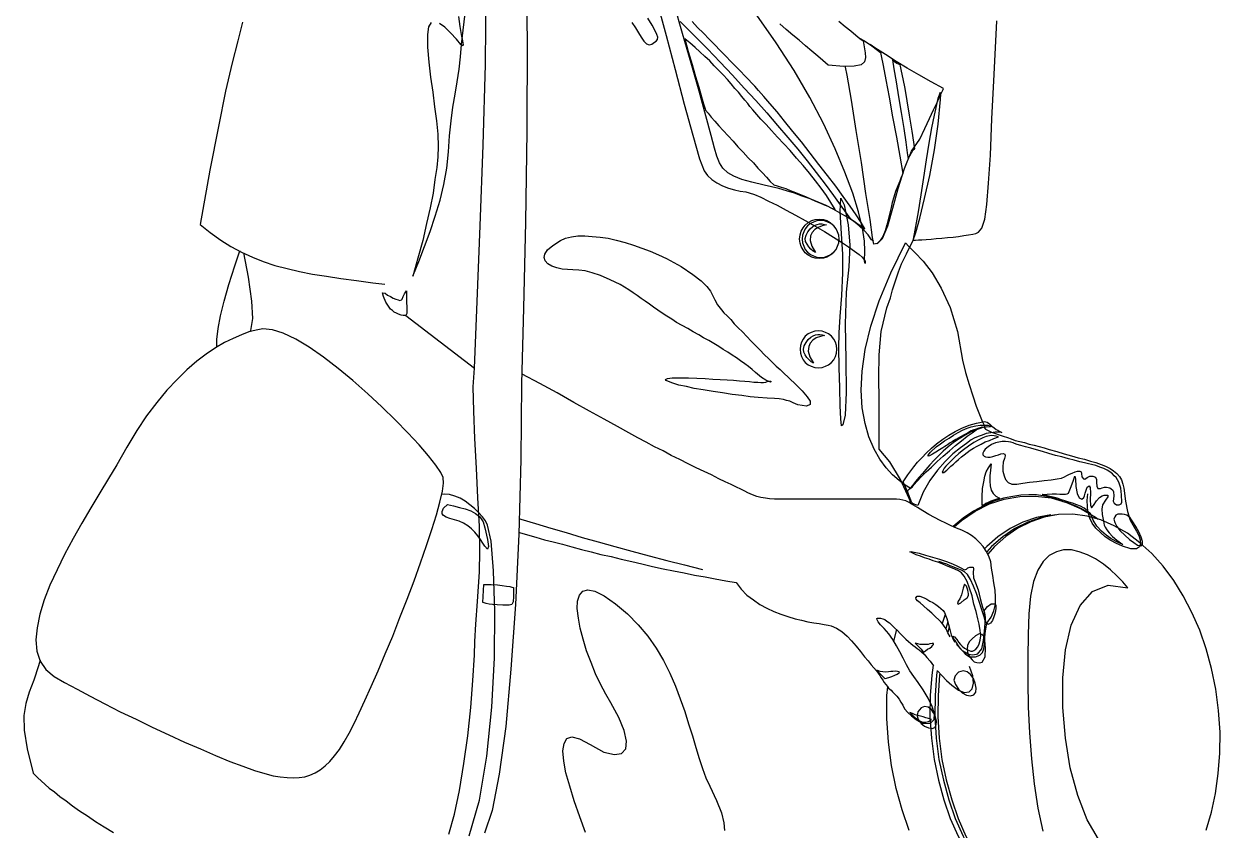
# Model space of a CAD drawing. Extents: x 115 to 1469, y 94 to 338.
# Drawn here: x 158.492 to 159.098, y 245.657 to 246.066 of the extents above; entities that cross this region are included whole.
import ezdxf

# ---------------------------------------------------------------- set-up
doc = ezdxf.new("R2010")
doc.units = 0
doc.layers.get('0').update_dxf_attribs({"linetype": 'CONTINUOUS'})
for name, color, linetype in [('1', 7, 'CONTINUOUS'), ('2', 7, 'CONTINUOUS'), ('5', 7, 'CONTINUOUS'), ('7', 7, 'CONTINUOUS')]:
    doc.layers.add(name, color=color, linetype=linetype)

# ---------------------------------------------------------------- blocks, each defined once
blk = doc.blocks.new('FRAU1')
blk.add_line((1035.694, 140.566), (1039.166, 137.894))
at = {"layer": '1', "linetype": 'Continuous'}
for points in [[(1035.694, 140.566), (1035.56, 140.566), (1035.446, 140.584), (1035.312, 140.623), (1035.217, 140.68), (1035.102, 140.737), (1035.007, 140.813), (1034.911, 140.89), (1034.835, 140.985), (1034.682, 141.233), (1034.549, 141.519), (1034.511, 141.71), (1034.645, 141.691), (1034.759, 141.596), (1034.911, 141.519), (1035.045, 141.443), (1035.179, 141.385), (1035.293, 141.347), (1035.389, 141.328), (1035.465, 141.347), (1035.503, 141.385), (1035.56, 141.519), (1035.617, 141.653), (1035.694, 141.767), (1035.713, 141.805), (1035.713, 141.31), (1035.732, 140.909), (1035.732, 140.661), (1035.694, 140.566)], [(1065.722, 134.403), (1065.608, 134.441), (1065.512, 134.46), (1065.398, 134.479), (1065.265, 134.46), (1065.111, 134.422), (1064.94, 134.365), (1064.73, 134.25), (1064.482, 134.117), (1064.215, 133.945), (1063.948, 133.754), (1063.719, 133.563), (1063.509, 133.373), (1063.337, 133.201), (1063.185, 133.048), (1063.051, 132.915), (1062.975, 132.819), (1062.899, 132.686), (1062.879, 132.61), (1062.956, 132.61), (1063.108, 132.724), (1063.204, 132.819), (1063.318, 132.915), (1063.452, 133.03), (1063.566, 133.144), (1063.7, 133.259), (1063.852, 133.392), (1063.986, 133.506), (1064.138, 133.62), (1064.291, 133.735), (1064.463, 133.831), (1064.654, 133.945), (1064.845, 134.04), (1065.054, 134.155), (1065.265, 134.231), (1065.494, 134.326), (1065.722, 134.403)], [(1071.98, 131.102), (1071.961, 131.465), (1071.923, 131.808), (1071.827, 132.114), (1071.694, 132.343), (1071.598, 132.438), (1071.503, 132.533), (1071.369, 132.629), (1071.236, 132.724), (1071.064, 132.801), (1070.873, 132.876), (1070.664, 132.953), (1070.435, 133.01), (1070.282, 133.048), (1070.091, 133.087), (1069.843, 133.144), (1069.557, 133.22), (1069.271, 133.296), (1068.947, 133.392), (1068.622, 133.468), (1068.278, 133.563), (1067.954, 133.659), (1067.649, 133.754), (1067.363, 133.831), (1067.096, 133.907), (1066.867, 133.964), (1066.676, 134.021), (1066.542, 134.078), (1066.466, 134.098), (1066.352, 134.136), (1066.238, 134.155), (1066.084, 134.174), (1065.913, 134.174), (1065.741, 134.136), (1065.569, 134.098), (1065.379, 134.021), (1065.207, 133.907), (1065.054, 133.792), (1064.978, 133.678), (1064.94, 133.582), (1064.94, 133.506), (1064.997, 133.43), (1065.074, 133.392), (1065.188, 133.373), (1065.302, 133.373), (1065.436, 133.411), (1065.589, 133.468), (1065.722, 133.506), (1065.855, 133.545), (1065.97, 133.563), (1066.046, 133.525), (1066.066, 133.449), (1066.027, 133.316), (1065.97, 133.125), (1065.951, 132.896), (1065.951, 132.667), (1066.009, 132.438), (1066.084, 132.247), (1066.218, 132.094), (1066.409, 132.018), (1066.657, 132.018), (1066.962, 132.057), (1067.306, 132.114), (1067.668, 132.152), (1068.049, 132.19), (1068.393, 132.228), (1068.698, 132.286), (1068.927, 132.323), (1069.08, 132.381), (1069.194, 132.457), (1069.328, 132.515), (1069.462, 132.572), (1069.614, 132.629), (1069.729, 132.667), (1069.843, 132.667), (1069.92, 132.629), (1069.938, 132.552), (1069.957, 132.381), (1070.034, 132.286), (1070.11, 132.266), (1070.224, 132.343), (1070.358, 132.418), (1070.511, 132.418), (1070.644, 132.361), (1070.701, 132.247), (1070.701, 132.094), (1070.721, 131.903), (1070.759, 131.789), (1070.893, 131.789), (1070.988, 131.828), (1071.102, 131.866), (1071.198, 131.866), (1071.293, 131.846), (1071.369, 131.828), (1071.445, 131.77), (1071.522, 131.713), (1071.56, 131.617), (1071.579, 131.427), (1071.56, 131.274), (1071.541, 131.141), (1071.598, 131.045), (1071.713, 130.969), (1071.846, 130.969), (1071.942, 131.007), (1071.98, 131.102)], [(1065.78, 131.293), (1065.646, 131.255), (1065.494, 131.198), (1065.34, 131.141), (1065.207, 131.083), (1065.093, 131.026), (1064.997, 130.969), (1064.921, 130.95), (1064.902, 130.93), (1064.902, 131.37), (1064.921, 131.789), (1064.978, 132.132), (1065.036, 132.418), (1065.111, 132.629), (1065.226, 132.838), (1065.322, 132.991), (1065.36, 133.048), (1065.322, 132.724), (1065.283, 132.438), (1065.283, 132.171), (1065.302, 131.923), (1065.36, 131.713), (1065.455, 131.541), (1065.589, 131.408), (1065.78, 131.293)], [(1072.037, 128.947), (1071.865, 129.022), (1071.656, 129.119), (1071.427, 129.251), (1071.179, 129.423), (1070.95, 129.634), (1070.721, 129.881), (1070.53, 130.186), (1070.396, 130.53), (1070.244, 130.664), (1070.072, 130.797), (1069.881, 130.893), (1069.691, 130.969), (1069.48, 131.045), (1069.29, 131.102), (1069.099, 131.159), (1068.927, 131.217), (1068.698, 131.293), (1068.507, 131.351), (1068.336, 131.388), (1068.202, 131.427), (1068.088, 131.446), (1067.992, 131.465), (1067.954, 131.484), (1067.935, 131.484), (1068.202, 131.503), (1068.45, 131.522), (1068.66, 131.522), (1068.832, 131.503), (1068.985, 131.503), (1069.118, 131.503), (1069.214, 131.522), (1069.271, 131.56), (1069.385, 131.808), (1069.519, 132.171), (1069.595, 132.418), (1069.634, 132.286), (1069.652, 131.885), (1069.709, 131.541), (1069.824, 131.312), (1069.957, 131.255), (1070.053, 131.331), (1070.091, 131.427), (1070.129, 131.56), (1070.167, 131.713), (1070.224, 131.866), (1070.32, 131.923), (1070.378, 131.846), (1070.396, 131.579), (1070.378, 131.217), (1070.396, 130.95), (1070.435, 130.816), (1070.549, 130.93), (1070.701, 131.159), (1070.854, 131.331), (1070.988, 131.427), (1071.083, 131.446), (1071.179, 131.446), (1071.274, 131.446), (1071.274, 131.37), (1071.159, 131.198), (1071.007, 130.969), (1070.969, 130.74), (1070.988, 130.473), (1071.045, 130.129), (1071.064, 130.034), (1071.083, 129.938), (1071.14, 129.824), (1071.217, 129.691), (1071.331, 129.538), (1071.503, 129.366), (1071.732, 129.176), (1072.037, 128.947)], [(1070.282, 130.568), (1070.263, 130.644), (1070.244, 130.873), (1070.224, 131.179), (1070.263, 131.522)], [(1068.622, 130.454), (1067.897, 130.32), (1067.21, 130.091), (1066.562, 129.767), (1065.951, 129.347), (1065.379, 128.851), (1065.133, 128.579)], [(1041.437, 130.267), (1041.512, 130.244), (1042.257, 130.015), (1043.039, 129.786), (1043.821, 129.557), (1044.622, 129.309), (1045.443, 129.08), (1046.282, 128.851), (1047.14, 128.622), (1048.018, 128.375), (1048.914, 128.146), (1049.811, 127.917), (1050.726, 127.688)], [(1063.623, 124.139), (1063.7, 124.006), (1063.795, 123.891), (1063.891, 123.795), (1064.005, 123.7), (1064.12, 123.623), (1064.234, 123.586), (1064.33, 123.548), (1064.406, 123.548), (1064.482, 123.586), (1064.578, 123.643), (1064.673, 123.757), (1064.749, 123.91), (1064.807, 124.101), (1064.825, 124.33), (1064.807, 124.596), (1064.749, 124.921), (1064.673, 125.188), (1064.596, 125.551), (1064.482, 125.932), (1064.387, 126.352), (1064.253, 126.733), (1064.138, 127.077), (1063.986, 127.344), (1063.852, 127.516), (1063.7, 127.611), (1063.509, 127.706), (1063.318, 127.783), (1063.089, 127.878), (1062.879, 127.974), (1062.65, 128.05), (1062.422, 128.126), (1062.212, 128.203), (1061.983, 128.278), (1061.773, 128.355), (1061.563, 128.432), (1061.391, 128.507), (1061.277, 128.565), (1061.239, 128.584), (1061.296, 128.603), (1061.449, 128.565), (1061.715, 128.507), (1062.021, 128.412), (1062.384, 128.317), (1062.746, 128.203), (1063.089, 128.088), (1063.394, 127.974), (1063.643, 127.859), (1063.814, 127.763), (1064.005, 127.668), (1064.101, 127.706), (1064.177, 127.763), (1064.272, 127.802), (1064.367, 127.802), (1064.444, 127.802), (1064.463, 127.726), (1064.444, 127.535), (1064.463, 127.268), (1064.558, 127.001), (1064.692, 126.657), (1064.807, 126.218), (1064.921, 125.78), (1065.016, 125.494), (1065.054, 125.245), (1065.036, 124.959), (1064.997, 124.559), (1064.959, 124.081), (1064.864, 123.662), (1064.654, 123.395), (1064.596, 123.376), (1064.52, 123.357), (1064.425, 123.337), (1064.31, 123.357), (1064.177, 123.395), (1064.062, 123.471), (1063.91, 123.566), (1063.776, 123.719), (1063.7, 123.815), (1063.623, 123.948), (1063.528, 124.081), (1063.452, 124.196), (1063.414, 124.292), (1063.414, 124.31), (1063.49, 124.272), (1063.623, 124.139)], [(1064.101, 126.848), (1064.005, 126.943), (1063.929, 126.733), (1063.852, 126.409), (1063.776, 126.199), (1063.681, 126.085), (1063.643, 125.97), (1063.681, 125.932), (1063.814, 125.989), (1063.986, 126.142), (1064.138, 126.256), (1064.215, 126.371), (1064.215, 126.467), (1064.196, 126.543), (1064.177, 126.638), (1064.138, 126.733), (1064.101, 126.848)], [(1063.154, 125.038), (1063.054, 124.695)], [(1061.506, 123.948), (1061.678, 123.777), (1061.811, 123.643), (1061.887, 123.528), (1061.926, 123.49), (1062.021, 123.566), (1062.135, 123.643), (1062.25, 123.7), (1062.345, 123.777), (1062.402, 123.852), (1062.441, 123.891), (1062.441, 123.929), (1062.364, 123.929), (1062.25, 123.91), (1062.155, 123.891), (1062.059, 123.891), (1061.964, 123.891), (1061.849, 123.891), (1061.754, 123.891), (1061.64, 123.91), (1061.506, 123.948)], [(1059.56, 122.574), (1059.732, 122.403), (1059.865, 122.269), (1059.941, 122.193), (1059.98, 122.155), (1060.17, 122.212), (1060.323, 122.269), (1060.476, 122.327), (1060.59, 122.384), (1060.667, 122.422), (1060.705, 122.46), (1060.685, 122.498), (1060.609, 122.517), (1060.495, 122.536), (1060.38, 122.517), (1060.266, 122.517), (1060.151, 122.498), (1060.018, 122.479), (1059.865, 122.498), (1059.732, 122.517), (1059.56, 122.574)], [(1062.625, 122.564), (1062.593, 122.327), (1062.517, 121.296), (1062.498, 120.227), (1062.574, 119.14), (1062.708, 118.053), (1062.937, 117.003), (1063.204, 116.012), (1063.528, 115.057), (1063.929, 114.162), (1064.367, 113.322), (1064.845, 112.54), (1065.379, 111.834), (1065.951, 111.185), (1066.562, 110.632), (1067.191, 110.155), (1067.859, 109.774), (1068.546, 109.468), (1069.233, 109.278), (1069.957, 109.182), (1070.682, 109.201)], [(1061.239, 120.438), (1061.354, 120.324), (1061.486, 120.19), (1061.62, 120.095), (1061.754, 119.999), (1061.887, 119.941), (1062.04, 119.941), (1062.173, 119.98), (1062.326, 120.075), (1062.173, 120.132), (1062.04, 120.17), (1061.906, 120.209), (1061.773, 120.247), (1061.64, 120.285), (1061.506, 120.324), (1061.372, 120.381), (1061.239, 120.438)]]:
    blk.add_lwpolyline(points, dxfattribs=at)
at = {"layer": '2', "linetype": 'Continuous'}
for points in [[(1056.45, 143.751), (1056.336, 143.828), (1056.221, 143.923), (1056.107, 144.037), (1056.03, 144.171), (1055.954, 144.305), (1055.935, 144.457), (1055.973, 144.629), (1056.069, 144.801), (1056.183, 144.953), (1056.316, 145.067), (1056.431, 145.144), (1056.545, 145.182), (1056.66, 145.201), (1056.774, 145.201), (1056.889, 145.182), (1057.003, 145.163), (1056.794, 145.106), (1056.584, 145.029), (1056.412, 144.915), (1056.279, 144.763), (1056.202, 144.591), (1056.183, 144.362), (1056.259, 144.076), (1056.45, 143.751)], [(1056.355, 138.142), (1056.24, 138.219), (1056.126, 138.314), (1056.011, 138.429), (1055.935, 138.562), (1055.859, 138.695), (1055.84, 138.848), (1055.878, 139.02), (1055.973, 139.192), (1056.087, 139.344), (1056.221, 139.459), (1056.336, 139.535), (1056.45, 139.573), (1056.565, 139.592), (1056.679, 139.592), (1056.794, 139.573), (1056.908, 139.554), (1056.698, 139.497), (1056.488, 139.421), (1056.316, 139.306), (1056.183, 139.153), (1056.107, 138.982), (1056.087, 138.753), (1056.164, 138.466), (1056.355, 138.142)], [(1062.574, 133.907), (1062.784, 134.06), (1062.994, 134.212), (1063.223, 134.346), (1063.452, 134.498), (1063.681, 134.632), (1063.91, 134.746), (1064.138, 134.842), (1064.349, 134.918), (1064.578, 134.975), (1064.807, 134.994), (1065.016, 134.994), (1065.188, 134.994), (1065.322, 134.975), (1065.36, 134.956), (1065.302, 134.918), (1065.111, 134.899), (1064.902, 134.88), (1064.73, 134.842), (1064.596, 134.804), (1064.482, 134.765), (1064.349, 134.708), (1064.215, 134.632), (1064.024, 134.536), (1063.795, 134.403), (1063.566, 134.269), (1063.394, 134.174), (1063.28, 134.098), (1063.204, 134.06), (1063.147, 134.002), (1063.089, 133.964), (1063.013, 133.926), (1062.899, 133.849), (1062.746, 133.754), (1062.555, 133.64), (1062.384, 133.525), (1062.231, 133.449), (1062.155, 133.43), (1062.155, 133.487), (1062.288, 133.64), (1062.574, 133.907)], [(1037.792, 130.988), (1038.098, 130.912), (1038.403, 130.835), (1038.689, 130.759), (1038.975, 130.664), (1039.223, 130.53), (1039.433, 130.358), (1039.605, 130.11), (1039.7, 129.805), (1039.834, 129.214), (1039.872, 128.851), (1039.834, 128.718), (1039.7, 128.87), (1039.586, 129.022), (1039.471, 129.214), (1039.337, 129.385), (1039.185, 129.576), (1039.013, 129.748), (1038.822, 129.9), (1038.613, 130.034), (1038.384, 130.129), (1038.155, 130.206), (1037.926, 130.263), (1037.735, 130.339), (1037.601, 130.415), (1037.525, 130.511), (1037.525, 130.625), (1037.601, 130.797), (1037.792, 130.988)], [(1068.374, 130.454), (1067.649, 130.32), (1066.962, 130.091), (1066.313, 129.767), (1065.703, 129.347), (1065.131, 128.851), (1065.032, 128.742)], [(1072.285, 126.753), (1072.037, 127.058), (1071.732, 127.363), (1071.408, 127.668), (1071.045, 127.955), (1070.644, 128.221), (1070.244, 128.432), (1069.824, 128.584), (1069.423, 128.679), (1069.022, 128.679), (1068.66, 128.584), (1068.298, 128.393), (1067.992, 128.088), (1067.726, 127.649), (1067.497, 127.077), (1067.344, 126.333), (1067.268, 125.436), (1067.229, 124.387), (1067.21, 123.223), (1067.21, 122.002), (1067.229, 120.705), (1067.306, 119.408), (1067.401, 118.091), (1067.534, 116.813), (1067.726, 115.592), (1067.974, 114.428)], [(1070.797, 114.009), (1070.224, 115), (1069.748, 116.221), (1069.366, 117.633), (1069.118, 119.14), (1068.985, 120.685), (1068.985, 122.193), (1069.118, 123.605), (1069.405, 124.864), (1069.862, 125.856), (1070.492, 126.562), (1071.293, 126.886), (1072.285, 126.753)], [(1039.643, 126.924), (1040.006, 126.924), (1040.33, 126.905), (1040.578, 126.867), (1040.788, 126.848), (1040.959, 126.829), (1041.054, 126.791), (1041.131, 126.772), (1041.15, 126.772), (1041.15, 126.314), (1041.131, 126.047), (1041.054, 125.913), (1040.921, 125.875), (1040.597, 125.875), (1040.31, 125.894), (1040.081, 125.913), (1039.91, 125.932), (1039.757, 125.97), (1039.662, 125.989), (1039.605, 126.009), (1039.586, 126.009), (1039.643, 126.924)], [(1063.032, 125.41), (1062.956, 125.207), (1062.879, 124.945)], [(1062.413, 122.84), (1062.345, 122.327), (1062.269, 121.296), (1062.25, 120.227), (1062.326, 119.14), (1062.46, 118.053), (1062.689, 117.003), (1062.956, 116.012), (1063.28, 115.057), (1063.681, 114.162), (1064.12, 113.322), (1064.596, 112.54), (1065.131, 111.834), (1065.703, 111.185), (1066.313, 110.632), (1066.943, 110.155), (1067.611, 109.774), (1068.298, 109.468), (1068.985, 109.278), (1069.709, 109.182), (1070.435, 109.201)]]:
    blk.add_lwpolyline(points, dxfattribs=at)
at = {"layer": '5', "linetype": 'Continuous'}
for points in [[(1036.038, 142.549), (1036.342, 143.293), (1036.628, 144.057), (1036.914, 144.82), (1037.182, 145.602), (1037.43, 146.403), (1037.621, 147.204), (1037.773, 148.025), (1037.849, 148.864), (1037.907, 149.665), (1037.983, 150.429), (1038.078, 151.115), (1038.193, 151.784), (1038.288, 152.413), (1038.384, 153.043), (1038.46, 153.672), (1038.517, 154.302), (1038.593, 155.026), (1038.689, 155.866)], [(1038.365, 155.713), (1038.422, 155.217), (1038.498, 154.797), (1038.556, 154.492), (1038.593, 154.282), (1038.575, 154.225), (1038.479, 154.302), (1038.25, 154.568), (1037.945, 154.893), (1037.659, 155.179), (1037.392, 155.37)], [(1036.972, 155.408), (1036.839, 155.198), (1036.782, 154.797), (1036.782, 154.168), (1036.857, 153.405), (1036.934, 152.642), (1037.048, 151.879), (1037.143, 151.135), (1037.239, 150.429), (1037.315, 149.761), (1037.334, 149.132), (1037.315, 148.597), (1037.258, 148.063), (1037.163, 147.453), (1037.068, 146.766), (1036.914, 146.022), (1036.743, 145.221), (1036.553, 144.362), (1036.304, 143.465), (1036.038, 142.549)], [(1047.14, 155.408), (1047.331, 155.141), (1047.484, 154.893), (1047.617, 154.664), (1047.75, 154.473), (1047.884, 154.34), (1048.018, 154.282), (1048.151, 154.321), (1048.285, 154.416), (1048.38, 154.473), (1048.437, 154.55), (1048.456, 154.664), (1048.418, 154.797), (1048.323, 154.988), (1048.17, 155.275), (1047.96, 155.637)], [(1048.476, 156.248), (1048.876, 154.76), (1049.334, 153.023), (1049.792, 151.268), (1050.231, 149.704), (1050.574, 148.502), (1050.803, 147.891), (1050.975, 147.662), (1051.203, 147.453), (1051.452, 147.281), (1051.738, 147.128), (1052.043, 147.014), (1052.348, 146.937), (1052.634, 146.861), (1052.92, 146.823), (1053.092, 146.785), (1053.36, 146.689), (1053.684, 146.556), (1054.065, 146.365), (1054.504, 146.155), (1054.962, 145.907), (1055.439, 145.64), (1055.935, 145.373), (1056.431, 145.087), (1056.908, 144.82), (1057.366, 144.534), (1057.767, 144.285), (1058.129, 144.037), (1058.434, 143.828), (1058.663, 143.656), (1058.816, 143.522), (1058.968, 143.313), (1058.968, 143.198), (1058.931, 143.313), (1058.949, 143.847), (1058.931, 144.323), (1058.835, 144.992), (1058.625, 145.812), (1058.339, 146.766), (1057.938, 147.834), (1057.443, 149.017), (1056.851, 150.295), (1056.164, 151.612), (1055.363, 152.985), (1054.466, 154.378), (1053.474, 155.79)], [(1061.411, 144.438), (1061.411, 144.381), (1061.544, 144.763), (1061.735, 145.487), (1061.983, 146.499), (1062.25, 147.662), (1062.479, 148.96), (1062.67, 150.257), (1062.784, 151.516), (1062.803, 151.802), (1062.765, 151.859), (1062.65, 151.555), (1062.46, 150.715), (1062.326, 150.066), (1062.193, 149.303), (1062.059, 148.445), (1061.926, 147.548), (1061.792, 146.67), (1061.658, 145.812), (1061.525, 145.067), (1061.411, 144.438)], [(1057.9, 146.174), (1058.11, 145.163), (1058.187, 144.133), (1058.148, 143.026), (1058.015, 141.748), (1057.958, 140.126), (1057.995, 138.314), (1058.015, 136.654), (1057.958, 135.51), (1057.843, 135.013), (1057.767, 134.975), (1057.729, 135.319), (1057.709, 135.986), (1057.69, 136.902), (1057.652, 137.932), (1057.633, 138.924), (1057.652, 139.688), (1057.709, 140.508), (1057.786, 141.576), (1057.843, 142.721), (1057.843, 143.675), (1057.767, 144.706), (1057.709, 145.831), (1057.729, 146.517), (1057.9, 146.174)], [(1055.553, 136.025), (1055.324, 136.139), (1055.153, 136.215), (1054.981, 136.254), (1054.828, 136.311), (1054.619, 136.33), (1054.371, 136.349), (1054.008, 136.368), (1053.55, 136.406), (1053.149, 136.444), (1052.711, 136.501), (1052.234, 136.558), (1051.738, 136.635), (1051.261, 136.712), (1050.765, 136.787), (1050.307, 136.864), (1049.907, 136.959), (1049.524, 137.036), (1049.22, 137.131), (1049.009, 137.207), (1048.876, 137.265), (1048.857, 137.322), (1048.952, 137.36), (1049.181, 137.398), (1049.563, 137.398), (1050.021, 137.398), (1050.44, 137.379), (1050.86, 137.36), (1051.242, 137.341), (1051.623, 137.322), (1051.967, 137.303), (1052.291, 137.284), (1052.596, 137.245), (1052.863, 137.227), (1053.111, 137.207), (1053.321, 137.188), (1053.531, 137.188), (1053.684, 137.17), (1053.818, 137.17), (1053.932, 137.188), (1054.008, 137.207), (1054.122, 137.227), (1054.179, 137.227), (1054.199, 137.207), (1054.179, 137.188), (1054.084, 137.207), (1053.932, 137.284), (1053.722, 137.417), (1053.417, 137.665), (1053.245, 137.818), (1053.054, 137.971), (1052.863, 138.104), (1052.654, 138.257), (1052.444, 138.409), (1052.234, 138.543), (1052.005, 138.695), (1051.776, 138.829), (1051.547, 138.982), (1051.299, 139.134), (1051.051, 139.287), (1050.784, 139.421), (1050.536, 139.573), (1050.25, 139.725), (1049.982, 139.897), (1049.696, 140.05), (1049.41, 140.203), (1049.163, 140.374), (1048.914, 140.527), (1048.685, 140.68), (1048.456, 140.832), (1048.247, 140.985), (1048.036, 141.138), (1047.827, 141.29), (1047.617, 141.424), (1047.407, 141.576), (1047.216, 141.71), (1046.987, 141.862), (1046.777, 141.996), (1046.548, 142.13), (1046.301, 142.244), (1046.053, 142.377), (1045.557, 142.588), (1045.137, 142.721), (1044.775, 142.817), (1044.45, 142.855), (1044.146, 142.874), (1043.878, 142.893), (1043.611, 142.912), (1043.344, 142.969), (1043.096, 143.064), (1042.886, 143.179), (1042.753, 143.332), (1042.696, 143.503), (1042.733, 143.675), (1042.867, 143.885), (1043.134, 144.114), (1043.535, 144.362), (1043.783, 144.477), (1044.089, 144.552), (1044.413, 144.591), (1044.756, 144.591), (1045.137, 144.572), (1045.538, 144.534), (1045.939, 144.477), (1046.357, 144.381), (1046.797, 144.266), (1047.235, 144.133), (1047.655, 143.98), (1048.075, 143.828), (1048.494, 143.637), (1048.895, 143.446), (1049.277, 143.255), (1049.639, 143.046), (1050.231, 142.645), (1050.651, 142.32), (1050.937, 142.034), (1051.127, 141.786), (1051.242, 141.557), (1051.356, 141.347), (1051.49, 141.099), (1051.681, 140.852), (1051.814, 140.698), (1051.967, 140.546), (1052.158, 140.355), (1052.329, 140.146), (1052.539, 139.936), (1052.749, 139.725), (1052.978, 139.497), (1053.188, 139.268), (1053.417, 139.039), (1053.646, 138.81), (1053.855, 138.581), (1054.084, 138.371), (1054.275, 138.18), (1054.466, 137.99), (1054.657, 137.818), (1054.809, 137.665), (1055.115, 137.379), (1055.458, 137.055), (1055.782, 136.75), (1056.03, 136.444), (1056.183, 136.215), (1056.183, 136.043), (1055.992, 135.968), (1055.553, 136.025)], [(1046.072, 120.934), (1045.824, 121.372), (1045.557, 121.869), (1045.309, 122.403), (1045.08, 122.975), (1044.851, 123.566), (1044.679, 124.158), (1044.527, 124.711), (1044.432, 125.226), (1044.375, 125.703), (1044.393, 126.085), (1044.489, 126.39), (1044.661, 126.581), (1044.908, 126.657), (1045.271, 126.581), (1045.748, 126.352), (1046.32, 125.951), (1046.93, 125.436), (1047.464, 124.883), (1047.96, 124.31), (1048.38, 123.7), (1048.743, 123.071), (1049.067, 122.422), (1049.353, 121.773), (1049.601, 121.125), (1049.83, 120.495), (1050.021, 119.866), (1050.211, 119.255), (1050.383, 118.663), (1050.555, 118.11), (1050.726, 117.595), (1050.898, 117.118), (1051.089, 116.699), (1051.432, 115.973), (1051.681, 115.344), (1051.814, 114.848), (1051.833, 114.447)], [(1044.794, 114.352), (1044.508, 115.153), (1044.221, 115.955), (1043.992, 116.699), (1043.802, 117.385), (1043.688, 117.976), (1043.649, 118.492), (1043.706, 118.873), (1043.84, 119.121), (1044.107, 119.197), (1044.489, 119.102), (1045.023, 118.816), (1045.729, 118.434), (1046.263, 118.301), (1046.625, 118.358), (1046.835, 118.587), (1046.873, 118.988), (1046.758, 119.522), (1046.491, 120.19), (1046.072, 120.934)]]:
    blk.add_lwpolyline(points, dxfattribs=at)
at = {"layer": '7', "linetype": 'Continuous'}
for points in [[(1061.309, 131.018), (1061.277, 131.102), (1060.762, 132.247), (1060.227, 133.144), (1059.675, 133.792), (1059.675, 133.983), (1059.675, 134.498), (1059.675, 135.281), (1059.675, 136.292), (1059.655, 137.417), (1059.675, 138.562), (1059.789, 139.745), (1060.075, 140.947), (1060.247, 141.462), (1060.361, 141.862), (1060.456, 142.168), (1060.552, 142.473), (1060.667, 142.778), (1060.819, 143.179), (1061.067, 143.694), (1061.411, 144.381), (1061.449, 144.381), (1061.525, 144.381), (1061.678, 144.4), (1061.849, 144.4), (1062.059, 144.419), (1062.307, 144.438), (1062.574, 144.457), (1062.86, 144.477), (1063.147, 144.514), (1063.433, 144.534), (1063.7, 144.572), (1063.967, 144.609), (1064.215, 144.648), (1064.425, 144.686), (1064.578, 144.724), (1064.711, 144.781), (1064.882, 144.992), (1065.036, 145.449), (1065.131, 146.193), (1065.226, 147.261), (1065.322, 148.692), (1065.398, 150.524), (1065.512, 152.775), (1065.646, 155.504)], [(1027.414, 155.427), (1027.166, 154.492), (1026.88, 153.367), (1026.555, 151.936), (1026.193, 150.142), (1025.754, 147.93), (1025.258, 145.182), (1025.773, 144.763), (1026.307, 144.381), (1026.822, 144.057), (1027.357, 143.77), (1027.91, 143.522), (1028.463, 143.293), (1029.054, 143.103), (1029.665, 142.95), (1030.295, 142.798), (1030.962, 142.664), (1031.669, 142.549), (1032.393, 142.435), (1033.194, 142.34), (1034.015, 142.225), (1034.618, 142.148)], [(1039.166, 137.894), (1039.3, 141.271), (1039.452, 145.106), (1039.605, 149.189), (1039.72, 153.29), (1039.757, 157.22)], [(1041.761, 158.919), (1041.837, 154.55), (1041.818, 149.913), (1041.761, 145.296), (1041.646, 140.927), (1041.551, 137.112), (1041.512, 133.259), (1041.417, 129.48), (1041.245, 125.913), (1041.017, 122.632), (1040.75, 119.732), (1040.425, 117.309), (1040.063, 115.477), (1039.681, 114.313)], [(1037.869, 114.276), (1038.155, 115.286), (1038.403, 116.488), (1038.632, 117.843), (1038.822, 119.255), (1038.975, 120.685), (1039.09, 122.059), (1039.166, 123.337), (1039.185, 124.043), (1039.242, 124.921), (1039.319, 126.066), (1039.414, 127.573), (1039.433, 128.603), (1039.414, 129.881), (1039.337, 131.312), (1039.262, 132.819), (1039.185, 134.326), (1039.128, 135.719), (1039.109, 136.941), (1039.166, 137.894)], [(1059.388, 144.323), (1059.293, 144.4), (1059.121, 144.648), (1058.911, 144.877), (1058.663, 145.106), (1058.377, 145.335), (1058.053, 145.545), (1057.709, 145.754), (1057.346, 145.945), (1056.985, 146.136), (1056.584, 146.308), (1056.183, 146.48), (1055.782, 146.613), (1055.382, 146.766), (1054.981, 146.88), (1054.599, 146.995), (1054.218, 147.09), (1053.855, 147.166), (1053.226, 147.319), (1052.711, 147.453), (1052.31, 147.624), (1052.005, 147.796), (1051.757, 148.025), (1051.585, 148.292), (1051.452, 148.635), (1051.337, 149.036), (1051.166, 149.685), (1050.898, 150.677), (1050.555, 151.936), (1050.154, 153.347), (1049.715, 154.855), (1049.295, 156.343)], [(1057.633, 155.484), (1057.958, 155.217), (1058.244, 154.988), (1058.491, 154.779), (1058.702, 154.607), (1058.873, 154.492), (1058.911, 154.187), (1058.968, 153.882), (1058.988, 153.634), (1058.931, 153.424), (1058.759, 153.272), (1058.415, 153.195), (1057.881, 153.176), (1057.099, 153.252), (1056.831, 153.481), (1056.565, 153.71), (1056.259, 153.958), (1055.954, 154.225), (1055.63, 154.511), (1055.306, 154.779), (1054.962, 155.065), (1054.637, 155.351)], [(1049.601, 155.466), (1050.307, 154.76), (1050.975, 154.073), (1051.623, 153.405), (1052.253, 152.737), (1052.845, 152.088), (1053.435, 151.459), (1053.989, 150.829), (1054.523, 150.2), (1055.057, 149.589), (1055.553, 148.998), (1056.03, 148.406), (1056.488, 147.815), (1056.946, 147.224), (1057.366, 146.651), (1057.786, 146.06), (1058.187, 145.487), (1058.205, 145.487), (1058.282, 145.43), (1058.415, 145.335), (1058.548, 145.239), (1058.702, 145.144), (1058.816, 145.049), (1058.911, 144.972), (1058.949, 144.953), (1058.759, 145.278), (1058.51, 145.659), (1058.205, 146.098), (1057.862, 146.594), (1057.48, 147.109), (1057.06, 147.662), (1056.622, 148.216), (1056.183, 148.788), (1055.744, 149.361), (1055.306, 149.894), (1054.886, 150.41), (1054.504, 150.886), (1054.142, 151.306), (1053.836, 151.669), (1053.569, 151.974), (1053.378, 152.184), (1053.226, 152.337), (1053.054, 152.528), (1052.863, 152.718), (1052.654, 152.947), (1052.405, 153.195), (1052.158, 153.443), (1051.91, 153.71), (1051.623, 153.996), (1051.356, 154.282), (1051.07, 154.568), (1050.784, 154.874), (1050.479, 155.16), (1050.193, 155.466)], [(1058.682, 154.626), (1058.931, 154.492), (1059.312, 154.225), (1059.751, 153.901), (1059.789, 153.729), (1059.884, 153.233), (1060.018, 152.508), (1060.19, 151.63), (1060.361, 150.639), (1060.552, 149.608), (1060.724, 148.635), (1060.876, 147.758), (1060.857, 147.701), (1060.8, 147.567), (1060.724, 147.376), (1060.628, 147.128), (1060.514, 146.842), (1060.418, 146.556), (1060.342, 146.289), (1060.285, 146.041), (1060.227, 145.773), (1060.151, 145.487), (1060.075, 145.163), (1059.98, 144.858), (1059.865, 144.572), (1059.732, 144.362), (1059.579, 144.209), (1059.407, 144.171), (1059.35, 144.514), (1059.217, 145.43), (1059.006, 146.746), (1058.777, 148.311), (1058.51, 149.933), (1058.282, 151.478), (1058.053, 152.737), (1057.976, 153.157), (1057.976, 153.176)], [(1049.83, 154.588), (1050.002, 153.939), (1050.193, 153.29), (1050.364, 152.68), (1050.536, 152.127), (1050.669, 151.65), (1050.784, 151.287), (1050.86, 151.039), (1050.879, 150.963), (1051.013, 150.81), (1051.166, 150.62), (1051.356, 150.41), (1051.547, 150.181), (1051.776, 149.933), (1052.024, 149.665), (1052.272, 149.398), (1052.52, 149.112), (1052.787, 148.845), (1053.035, 148.559), (1053.303, 148.292), (1053.531, 148.025), (1053.76, 147.796), (1053.97, 147.567), (1054.161, 147.357), (1054.333, 147.186), (1054.504, 147.128), (1054.714, 147.071), (1054.943, 146.995), (1055.172, 146.899), (1055.439, 146.804), (1055.687, 146.689), (1055.954, 146.594), (1056.202, 146.48), (1056.45, 146.365), (1056.679, 146.27), (1056.889, 146.174), (1057.08, 146.098), (1057.232, 146.022), (1057.346, 145.965), (1057.423, 145.945), (1057.443, 145.926), (1057.232, 146.289), (1057.003, 146.651), (1056.736, 147.014), (1056.45, 147.395), (1056.145, 147.777), (1055.821, 148.159), (1055.496, 148.54), (1055.172, 148.921), (1054.848, 149.265), (1054.523, 149.608), (1054.218, 149.933), (1053.951, 150.238), (1053.684, 150.505), (1053.474, 150.753), (1053.283, 150.982), (1053.131, 151.154), (1053.016, 151.306), (1052.863, 151.478), (1052.711, 151.669), (1052.558, 151.879), (1052.367, 152.07), (1052.176, 152.299), (1051.986, 152.528), (1051.776, 152.757), (1051.547, 152.985), (1051.318, 153.214), (1051.089, 153.462), (1050.841, 153.691), (1050.593, 153.92), (1050.345, 154.149), (1050.078, 154.378), (1049.83, 154.588)], [(1059.56, 144.209), (1059.579, 144.19), (1059.846, 144.457), (1060.113, 145.106), (1060.38, 146.002), (1060.647, 146.995), (1060.971, 148.005), (1061.315, 148.883), (1061.735, 149.494), (1062.002, 150.047), (1062.231, 150.543), (1062.441, 150.982), (1062.613, 151.364), (1062.746, 151.65), (1062.86, 151.879), (1062.918, 152.013), (1062.937, 152.07), (1062.307, 152.413), (1061.697, 152.757), (1061.105, 153.1), (1060.533, 153.443), (1059.998, 153.787), (1059.464, 154.13), (1059.217, 154.302), (1059.217, 154.282)], [(1060.361, 153.519), (1060.418, 153.061), (1060.533, 152.413), (1060.667, 151.65), (1060.8, 150.849), (1060.934, 150.047), (1061.029, 149.341), (1061.105, 148.807), (1061.143, 148.502), (1061.315, 148.807), (1061.411, 148.96), (1061.468, 149.017), (1061.486, 149.017), (1061.354, 149.913), (1061.22, 150.715), (1061.105, 151.44), (1060.991, 152.07), (1060.896, 152.565), (1060.819, 152.947), (1060.762, 153.195), (1060.742, 153.272), (1060.571, 153.329), (1060.456, 153.424), (1060.38, 153.481), (1060.361, 153.519)], [(1057.366, 143.751), (1057.346, 143.732), (1057.194, 143.618), (1057.023, 143.522), (1056.851, 143.465), (1056.641, 143.446), (1056.431, 143.465), (1056.259, 143.522), (1056.087, 143.618), (1055.935, 143.732), (1055.821, 143.885), (1055.725, 144.057), (1055.668, 144.228), (1055.649, 144.438), (1055.668, 144.648), (1055.725, 144.838), (1055.821, 145.01), (1055.935, 145.144), (1056.087, 145.278), (1056.259, 145.373), (1056.431, 145.43), (1056.641, 145.449), (1056.851, 145.43), (1057.023, 145.373), (1057.194, 145.278), (1057.346, 145.144), (1057.366, 145.125), (1057.366, 145.125)], [(1056.717, 143.503), (1056.908, 143.522), (1057.08, 143.579), (1057.232, 143.656), (1057.385, 143.77), (1057.5, 143.904), (1057.575, 144.076), (1057.633, 144.248), (1057.652, 144.438), (1057.633, 144.629), (1057.575, 144.801), (1057.5, 144.953), (1057.385, 145.106), (1057.232, 145.221), (1057.08, 145.296), (1056.908, 145.354), (1056.717, 145.373), (1056.527, 145.354), (1056.355, 145.296), (1056.202, 145.221), (1056.05, 145.106), (1055.935, 144.953), (1055.859, 144.801), (1055.801, 144.629), (1055.782, 144.438), (1055.801, 144.248), (1055.859, 144.076), (1055.935, 143.904), (1056.05, 143.77), (1056.202, 143.656), (1056.355, 143.579), (1056.527, 143.522), (1056.717, 143.503)], [(1057.48, 144.972), (1057.461, 145.01), (1057.423, 145.049), (1057.423, 145.049)], [(1026.116, 138.963), (1026.116, 139.344), (1026.174, 139.897), (1026.288, 140.546), (1026.479, 141.29), (1026.708, 142.13), (1027.013, 143.084), (1027.28, 143.847), (1027.28, 143.808)], [(1027.452, 143.732), (1027.7, 142.511), (1027.872, 141.29), (1027.91, 140.412), (1027.815, 139.802), (1027.776, 139.725), (1027.776, 139.745)], [(1061.01, 144.248), (1061.182, 144.057), (1061.486, 143.751), (1061.906, 143.313), (1062.364, 142.721), (1062.822, 141.939), (1063.28, 140.966), (1063.643, 139.745), (1063.91, 138.295), (1064.062, 137.665), (1064.234, 137.055), (1064.425, 136.483), (1064.596, 135.968), (1064.768, 135.548), (1064.902, 135.204), (1064.997, 134.994), (1065.036, 134.918), (1064.692, 134.804), (1064.349, 134.67), (1064.043, 134.498), (1063.738, 134.307), (1063.452, 134.117), (1063.185, 133.907), (1062.918, 133.678), (1062.689, 133.449), (1062.46, 133.22), (1062.25, 132.991), (1062.04, 132.762), (1061.869, 132.552), (1061.697, 132.343), (1061.525, 132.152), (1061.391, 131.961), (1061.258, 131.808), (1060.991, 131.961), (1060.685, 132.19), (1060.361, 132.476), (1060.037, 132.838), (1059.712, 133.277), (1059.426, 133.792), (1059.159, 134.403), (1058.968, 135.09), (1058.816, 135.872), (1058.759, 136.769), (1058.816, 137.742), (1058.968, 138.829), (1059.254, 140.012), (1059.675, 141.31), (1060.266, 142.721), (1061.01, 144.248)], [(1028.444, 139.879), (1028.101, 139.821), (1027.738, 139.725), (1027.357, 139.573), (1026.937, 139.402), (1026.498, 139.192), (1026.04, 138.924), (1025.563, 138.6), (1025.086, 138.238), (1024.591, 137.799), (1024.094, 137.322), (1023.579, 136.769), (1023.064, 136.158), (1022.549, 135.471), (1022.053, 134.727), (1021.538, 133.888), (1021.041, 132.991), (1020.622, 132.304), (1020.183, 131.579), (1019.725, 130.816), (1019.267, 130.034), (1018.829, 129.251), (1018.39, 128.45), (1018.008, 127.668), (1017.646, 126.886), (1017.359, 126.142), (1017.13, 125.417), (1016.997, 124.73), (1016.94, 124.12), (1016.978, 123.548), (1017.15, 123.032), (1017.436, 122.613), (1017.856, 122.269), (1018.39, 121.964), (1019.02, 121.62), (1019.687, 121.258), (1020.431, 120.876), (1021.213, 120.476), (1022.015, 120.095), (1022.835, 119.694), (1023.675, 119.312), (1024.476, 118.931), (1025.277, 118.587), (1026.04, 118.263), (1026.765, 117.958), (1027.433, 117.709), (1028.024, 117.5), (1028.539, 117.347), (1028.959, 117.232), (1029.321, 117.175), (1029.665, 117.137), (1029.97, 117.118), (1030.276, 117.137), (1030.562, 117.175), (1030.829, 117.252), (1031.096, 117.385), (1031.344, 117.538), (1031.592, 117.729), (1031.84, 117.958), (1032.069, 118.244), (1032.317, 118.568), (1032.565, 118.95), (1032.813, 119.388), (1033.061, 119.884), (1033.328, 120.419), (1033.614, 121.048), (1033.938, 121.754), (1034.282, 122.555), (1034.645, 123.414), (1035.026, 124.31), (1035.389, 125.245), (1035.751, 126.18), (1036.113, 127.115), (1036.438, 128.031), (1036.743, 128.908), (1037.01, 129.709), (1037.239, 130.454), (1037.411, 131.102), (1037.544, 131.656), (1037.601, 132.057), (1037.583, 132.343), (1037.468, 132.61), (1037.201, 132.972), (1036.839, 133.449), (1036.361, 134.002), (1035.789, 134.613), (1035.16, 135.262), (1034.473, 135.929), (1033.767, 136.597), (1033.003, 137.265), (1032.259, 137.875), (1031.515, 138.448), (1030.791, 138.963), (1030.104, 139.363), (1029.474, 139.668), (1028.921, 139.84), (1028.444, 139.879)], [(1056.602, 137.914), (1056.794, 137.932), (1056.965, 137.99), (1057.118, 138.066), (1057.271, 138.18), (1057.385, 138.314), (1057.461, 138.486), (1057.518, 138.658), (1057.538, 138.848), (1057.518, 139.039), (1057.461, 139.21), (1057.385, 139.363), (1057.271, 139.516), (1057.118, 139.63), (1056.965, 139.707), (1056.794, 139.764), (1056.602, 139.783), (1056.412, 139.764), (1056.24, 139.707), (1056.087, 139.63), (1055.935, 139.516), (1055.821, 139.363), (1055.744, 139.21), (1055.687, 139.039), (1055.668, 138.848), (1055.687, 138.658), (1055.744, 138.486), (1055.821, 138.314), (1055.935, 138.18), (1056.087, 138.066), (1056.24, 137.99), (1056.412, 137.932), (1056.602, 137.914)], [(1064.253, 123.261), (1064.558, 123.261), (1064.787, 123.337), (1064.921, 123.471), (1064.978, 123.662), (1065.016, 123.929), (1065.036, 124.235), (1065.074, 124.578), (1065.131, 124.959), (1065.36, 125.265), (1065.494, 125.589), (1065.569, 125.932), (1065.569, 126.275), (1065.551, 126.638), (1065.494, 127.001), (1065.436, 127.382), (1065.379, 127.745), (1065.34, 128.069), (1065.245, 128.355), (1065.111, 128.622), (1064.959, 128.851), (1064.768, 129.061), (1064.578, 129.233), (1064.367, 129.405), (1064.138, 129.538), (1063.872, 129.671), (1063.604, 129.786), (1063.337, 129.9), (1063.051, 130.034), (1062.765, 130.167), (1062.479, 130.32), (1062.193, 130.473), (1061.887, 130.664), (1061.62, 130.835), (1061.391, 130.969), (1061.2, 131.083), (1061.029, 131.159), (1060.876, 131.198), (1060.724, 131.236), (1060.552, 131.255), (1060.38, 131.255), (1060.247, 131.255), (1060.037, 131.255), (1059.751, 131.255), (1059.426, 131.255), (1059.064, 131.255), (1058.644, 131.255), (1058.224, 131.255), (1057.786, 131.255), (1057.346, 131.255), (1056.908, 131.255), (1056.469, 131.255), (1056.087, 131.255), (1055.725, 131.255), (1055.401, 131.255), (1055.134, 131.255), (1054.943, 131.255), (1054.637, 131.255), (1054.371, 131.255), (1054.122, 131.274), (1053.913, 131.293), (1053.684, 131.331), (1053.474, 131.388), (1053.264, 131.465), (1053.016, 131.579), (1052.863, 131.656), (1052.673, 131.751), (1052.444, 131.866), (1052.176, 131.999), (1051.871, 132.132), (1051.547, 132.286), (1051.184, 132.476), (1050.803, 132.647), (1050.402, 132.838), (1050.002, 133.048), (1049.582, 133.259), (1049.143, 133.468), (1048.723, 133.697), (1048.285, 133.907), (1047.865, 134.136), (1047.445, 134.365), (1046.987, 134.613), (1046.415, 134.937), (1045.748, 135.299), (1045.004, 135.719), (1044.203, 136.158), (1043.363, 136.635), (1042.486, 137.112), (1041.589, 137.589), (1041.563, 137.604)], [(1065.894, 134.632), (1065.741, 134.651), (1065.551, 134.651), (1065.34, 134.613), (1065.111, 134.575), (1064.902, 134.498), (1064.692, 134.422), (1064.501, 134.346), (1064.349, 134.25), (1064.101, 134.078), (1063.795, 133.849), (1063.414, 133.545), (1063.032, 133.163), (1062.631, 132.724), (1062.25, 132.19), (1061.906, 131.599), (1061.64, 130.93), (1061.486, 130.988), (1061.391, 131.026), (1061.354, 131.064), (1061.334, 131.064), (1061.162, 131.503), (1061.029, 131.828), (1060.934, 132.057), (1060.896, 132.132), (1060.991, 132.286), (1061.125, 132.476), (1061.277, 132.686), (1061.429, 132.896), (1061.62, 133.125), (1061.849, 133.354), (1062.078, 133.602), (1062.326, 133.831), (1062.593, 134.06), (1062.899, 134.289), (1063.204, 134.498), (1063.528, 134.689), (1063.872, 134.842), (1064.234, 134.994), (1064.616, 135.109), (1065.016, 135.185), (1065.15, 135.147), (1065.283, 135.052), (1065.398, 134.956), (1065.512, 134.861), (1065.608, 134.784), (1065.703, 134.746), (1065.798, 134.689), (1065.894, 134.632)], [(1061.277, 131.007), (1061.162, 131.484), (1061.125, 131.637), (1061.143, 131.713), (1061.22, 131.77), (1061.354, 131.866), (1061.449, 131.999), (1061.601, 132.171), (1061.811, 132.381), (1062.059, 132.629), (1062.326, 132.876), (1062.613, 133.163), (1062.918, 133.43), (1063.242, 133.697), (1063.547, 133.964), (1063.852, 134.212), (1064.138, 134.441), (1064.387, 134.613), (1064.596, 134.765), (1064.787, 134.861), (1064.902, 134.918), (1064.978, 134.899), (1065.074, 134.804), (1065.207, 134.727), (1065.379, 134.651), (1065.569, 134.575), (1065.76, 134.518), (1065.97, 134.441), (1066.18, 134.384), (1066.371, 134.307), (1066.581, 134.231), (1066.81, 134.174), (1067.039, 134.117), (1067.287, 134.04), (1067.534, 133.983), (1067.783, 133.926), (1068.049, 133.849), (1068.298, 133.774), (1068.679, 133.659), (1069.061, 133.545), (1069.423, 133.449), (1069.766, 133.354), (1070.091, 133.277), (1070.396, 133.182), (1070.664, 133.105), (1070.93, 133.01), (1071.159, 132.915), (1071.388, 132.801), (1071.56, 132.686), (1071.732, 132.552), (1071.865, 132.4), (1071.961, 132.228), (1072.037, 132.018), (1072.075, 131.808), (1072.171, 131.141), (1072.266, 130.625), (1072.4, 130.186), (1072.609, 129.824), (1072.724, 129.634), (1072.838, 129.405), (1072.915, 129.194), (1072.933, 128.985), (1072.876, 128.832), (1072.724, 128.736), (1072.438, 128.736), (1072.018, 128.87), (1071.713, 129.004), (1071.427, 129.156), (1071.14, 129.347), (1070.893, 129.557), (1070.664, 129.786), (1070.473, 130.034), (1070.358, 130.282), (1070.282, 130.549), (1070.11, 130.664), (1069.9, 130.778), (1069.691, 130.873), (1069.48, 130.969), (1069.271, 131.045), (1069.118, 131.102), (1069.004, 131.122), (1068.965, 131.141), (1068.927, 131.159), (1068.851, 131.198), (1068.698, 131.236), (1068.507, 131.312), (1068.26, 131.37), (1067.974, 131.427), (1067.649, 131.465), (1067.268, 131.465), (1066.867, 131.446), (1066.447, 131.388), (1065.989, 131.293), (1065.494, 131.141), (1064.997, 130.93), (1064.463, 130.644), (1063.929, 130.282), (1063.433, 129.863), (1063.433, 129.863)], [(1017.15, 123.09), (1017.073, 122.803), (1016.826, 122.078), (1016.597, 121.468), (1016.425, 120.896), (1016.329, 120.285), (1016.348, 119.541), (1016.501, 118.587), (1016.806, 117.366), (1016.901, 117.252), (1017.035, 117.118), (1017.207, 116.965), (1017.398, 116.794), (1017.607, 116.603), (1017.875, 116.412), (1018.142, 116.184), (1018.466, 115.955), (1018.791, 115.706), (1019.153, 115.458), (1019.553, 115.191), (1019.954, 114.905), (1020.393, 114.638), (1020.87, 114.352)], [(1038.899, 114.18), (1039.414, 115.992), (1039.795, 118.224), (1040.044, 120.705), (1040.177, 123.204), (1040.196, 125.569), (1040.139, 127.611), (1040.006, 129.119), (1039.834, 129.938), (1039.72, 130.149), (1039.566, 130.358), (1039.376, 130.568), (1039.166, 130.778), (1038.937, 130.969), (1038.689, 131.141), (1038.441, 131.293), (1038.174, 131.408), (1037.907, 131.484), (1037.659, 131.503), (1037.506, 131.484), (1037.506, 131.503)], [(1063.479, 129.84), (1063.852, 130.167), (1064.539, 130.644), (1065.265, 131.007), (1066.009, 131.255), (1066.81, 131.388), (1067.611, 131.408), (1068.393, 131.312), (1069.176, 131.083), (1069.92, 130.759), (1070.644, 130.339), (1070.778, 130.244), (1070.778, 130.244)], [(1076.254, 114.466), (1076.521, 115.382), (1076.73, 116.336), (1076.864, 117.347), (1076.941, 118.377), (1076.959, 119.446), (1076.883, 120.533), (1076.749, 121.62), (1076.521, 122.67), (1076.254, 123.662), (1075.929, 124.616), (1075.528, 125.512), (1075.09, 126.352), (1074.613, 127.134), (1074.078, 127.859), (1073.506, 128.489), (1072.896, 129.042), (1072.266, 129.519), (1071.598, 129.9), (1070.911, 130.206), (1070.224, 130.396), (1069.5, 130.492), (1068.775, 130.473), (1068.049, 130.339), (1067.363, 130.11), (1066.714, 129.786), (1066.104, 129.366), (1065.531, 128.851), (1065.187, 128.47)], [(1072.304, 130.396), (1072.228, 130.435), (1072.114, 130.473), (1071.999, 130.492), (1071.885, 130.492), (1071.77, 130.492), (1071.674, 130.435), (1071.617, 130.358), (1071.579, 130.244), (1071.617, 130.072), (1071.732, 129.863), (1071.903, 129.652), (1072.132, 129.423), (1072.361, 129.214), (1072.59, 129.061), (1072.781, 128.927), (1072.953, 128.89), (1073.029, 128.947), (1073.029, 129.099), (1072.953, 129.328), (1072.838, 129.595), (1072.686, 129.863), (1072.533, 130.11), (1072.4, 130.301), (1072.304, 130.396)], [(1041.419, 129.568), (1041.455, 129.557), (1041.856, 129.443), (1042.276, 129.328), (1042.715, 129.194), (1043.153, 129.08), (1043.631, 128.965), (1044.107, 128.832), (1044.584, 128.699), (1045.08, 128.584), (1045.577, 128.45), (1046.092, 128.336), (1046.606, 128.203), (1047.14, 128.088), (1047.655, 127.974), (1048.189, 127.84), (1048.723, 127.726), (1049.258, 127.611), (1049.792, 127.516), (1050.326, 127.401), (1050.86, 127.306), (1051.375, 127.211), (1051.91, 127.115), (1052.425, 127.019), (1052.691, 126.695), (1052.978, 126.39), (1053.303, 126.142), (1053.627, 125.913), (1053.989, 125.723), (1054.333, 125.551), (1054.695, 125.417), (1055.057, 125.303), (1055.42, 125.188), (1055.744, 125.111), (1056.069, 125.036), (1056.374, 124.979), (1056.641, 124.94), (1056.889, 124.902), (1057.099, 124.864), (1057.251, 124.825), (1057.518, 124.711), (1057.786, 124.539), (1058.053, 124.31), (1058.282, 124.063), (1058.51, 123.795), (1058.739, 123.528), (1058.931, 123.261), (1059.121, 123.051), (1059.274, 122.861), (1059.407, 122.708), (1059.541, 122.555), (1059.636, 122.422), (1059.712, 122.307), (1059.789, 122.193), (1059.865, 122.078), (1059.941, 121.964), (1060.018, 121.849), (1060.094, 121.754), (1060.151, 121.678), (1060.227, 121.62), (1060.285, 121.563), (1060.361, 121.487), (1060.456, 121.391), (1060.571, 121.258), (1060.685, 121.105), (1060.781, 120.953), (1060.876, 120.8), (1060.971, 120.628), (1061.125, 120.438), (1061.315, 120.266), (1061.563, 120.075), (1061.887, 119.884), (1062.288, 119.904), (1062.46, 120.075), (1062.479, 120.361), (1062.364, 120.743), (1062.155, 121.163), (1061.906, 121.583), (1061.658, 121.964), (1061.429, 122.269), (1061.239, 122.555), (1061.067, 122.861), (1060.896, 123.185), (1060.724, 123.509), (1060.552, 123.815), (1060.38, 124.139), (1060.17, 124.425), (1059.941, 124.692), (1059.751, 124.883), (1059.636, 125.036), (1059.579, 125.131), (1059.56, 125.207), (1059.598, 125.226), (1059.655, 125.226), (1059.751, 125.226), (1059.865, 125.188), (1059.961, 125.15), (1060.075, 125.074), (1060.209, 124.979), (1060.323, 124.864), (1060.456, 124.73), (1060.609, 124.596), (1060.742, 124.444), (1060.896, 124.292), (1061.029, 124.158), (1061.162, 124.043), (1061.277, 123.929), (1061.391, 123.852), (1061.506, 123.757), (1061.601, 123.681), (1061.715, 123.605), (1061.83, 123.509), (1061.964, 123.395), (1062.098, 123.223), (1062.269, 123.032), (1062.441, 122.803)], [(1065.093, 124.959), (1064.997, 125.283), (1064.882, 125.646), (1064.749, 126.066), (1064.616, 126.467), (1064.463, 126.848), (1064.31, 127.172), (1064.158, 127.439), (1064.005, 127.573), (1063.852, 127.649), (1063.662, 127.726), (1063.471, 127.802), (1063.28, 127.878), (1063.108, 127.955), (1062.937, 128.012), (1062.803, 128.05), (1062.708, 128.088)], [(1063.28, 124.272), (1063.166, 124.482), (1063.07, 124.673), (1062.975, 124.807), (1062.899, 124.921), (1062.822, 125.016), (1062.708, 125.131), (1062.536, 125.283), (1062.345, 125.474), (1062.135, 125.665), (1061.926, 125.837), (1061.754, 125.989), (1061.62, 126.104), (1061.563, 126.18), (1061.544, 126.256), (1061.601, 126.333), (1061.735, 126.333), (1061.964, 126.256), (1062.098, 126.18), (1062.25, 126.085), (1062.402, 126.009), (1062.555, 125.913), (1062.689, 125.818), (1062.803, 125.703), (1062.918, 125.608), (1062.994, 125.512), (1063.108, 125.207), (1063.223, 124.787), (1063.337, 124.367), (1063.452, 124.101), (1063.509, 124.006)], [(1064.997, 125.589), (1065.054, 125.665), (1065.169, 125.818), (1065.36, 125.951), (1065.551, 125.951), (1065.589, 125.875), (1065.589, 125.703), (1065.551, 125.494), (1065.494, 125.283), (1065.417, 125.093), (1065.322, 124.959), (1065.207, 124.902), (1065.111, 124.979), (1065.093, 125.054), (1065.054, 125.245), (1065.016, 125.455), (1064.997, 125.589)], [(1060.431, 124.044), (1060.552, 124.596), (1060.563, 124.637)], [(1063.228, 124.768), (1063.153, 124.509)], [(1065.016, 124.272), (1064.978, 124.31), (1064.882, 124.387), (1064.749, 124.425), (1064.558, 124.33), (1064.387, 124.177), (1064.253, 124.043), (1064.158, 123.852), (1064.138, 123.623), (1064.158, 123.49), (1064.215, 123.357), (1064.291, 123.223), (1064.387, 123.108), (1064.501, 123.013), (1064.635, 122.975), (1064.768, 122.956), (1064.902, 122.994), (1065.054, 123.261), (1065.074, 123.7), (1065.036, 124.101), (1065.016, 124.272)], [(1063.604, 123.891), (1063.7, 123.777), (1063.814, 123.643), (1063.929, 123.528), (1064.043, 123.414), (1064.158, 123.319), (1064.253, 123.261)], [(1062.631, 122.555), (1062.86, 122.307), (1063.089, 122.059), (1063.357, 121.83), (1063.7, 121.563), (1063.986, 121.449), (1064.234, 121.487), (1064.387, 121.64), (1064.463, 121.926), (1064.425, 122.288), (1064.253, 122.765)], [(1063.7, 122.479), (1063.528, 122.288), (1063.471, 122.078), (1063.547, 121.849), (1063.7, 121.62), (1063.891, 121.429), (1064.101, 121.315), (1064.31, 121.277), (1064.482, 121.334), (1064.578, 121.468), (1064.596, 121.678), (1064.539, 121.926), (1064.463, 122.155), (1064.31, 122.364), (1064.138, 122.498), (1063.929, 122.555), (1063.7, 122.479)], [(1062.758, 122.418), (1062.746, 122.327), (1062.67, 121.296), (1062.65, 120.227), (1062.727, 119.14), (1062.86, 118.053), (1063.07, 117.023), (1063.357, 116.012), (1063.681, 115.057), (1064.081, 114.162), (1064.52, 113.322), (1064.997, 112.559), (1065.531, 111.834), (1066.104, 111.205), (1066.695, 110.652), (1067.344, 110.174), (1067.992, 109.793), (1068.679, 109.488), (1069.385, 109.297), (1070.11, 109.201), (1070.835, 109.22)], [(1061.2, 114.447), (1060.838, 115.497), (1060.533, 116.584), (1060.304, 117.747), (1060.151, 118.931), (1060.075, 120.132), (1060.075, 121.296), (1060.111, 121.732)], [(1061.811, 120.667), (1061.64, 120.476), (1061.601, 120.266), (1061.658, 120.075), (1061.811, 119.884), (1061.983, 119.751), (1062.173, 119.655), (1062.364, 119.617), (1062.498, 119.675), (1062.574, 119.808), (1062.593, 119.999), (1062.536, 120.209), (1062.441, 120.419), (1062.326, 120.59), (1062.155, 120.705), (1061.983, 120.743), (1061.811, 120.667)]]:
    blk.add_lwpolyline(points, dxfattribs=at)

msp = doc.modelspace()

# ---------------------------------------------------------------- block references
at = {"xscale": 0.01000000000000512, "yscale": 0.00999999999999801, "zscale": 0.01}
msp.add_blockref('FRAU1', (148.32859, 244.51254), dxfattribs=at)

doc.saveas('drawing.dxf')
